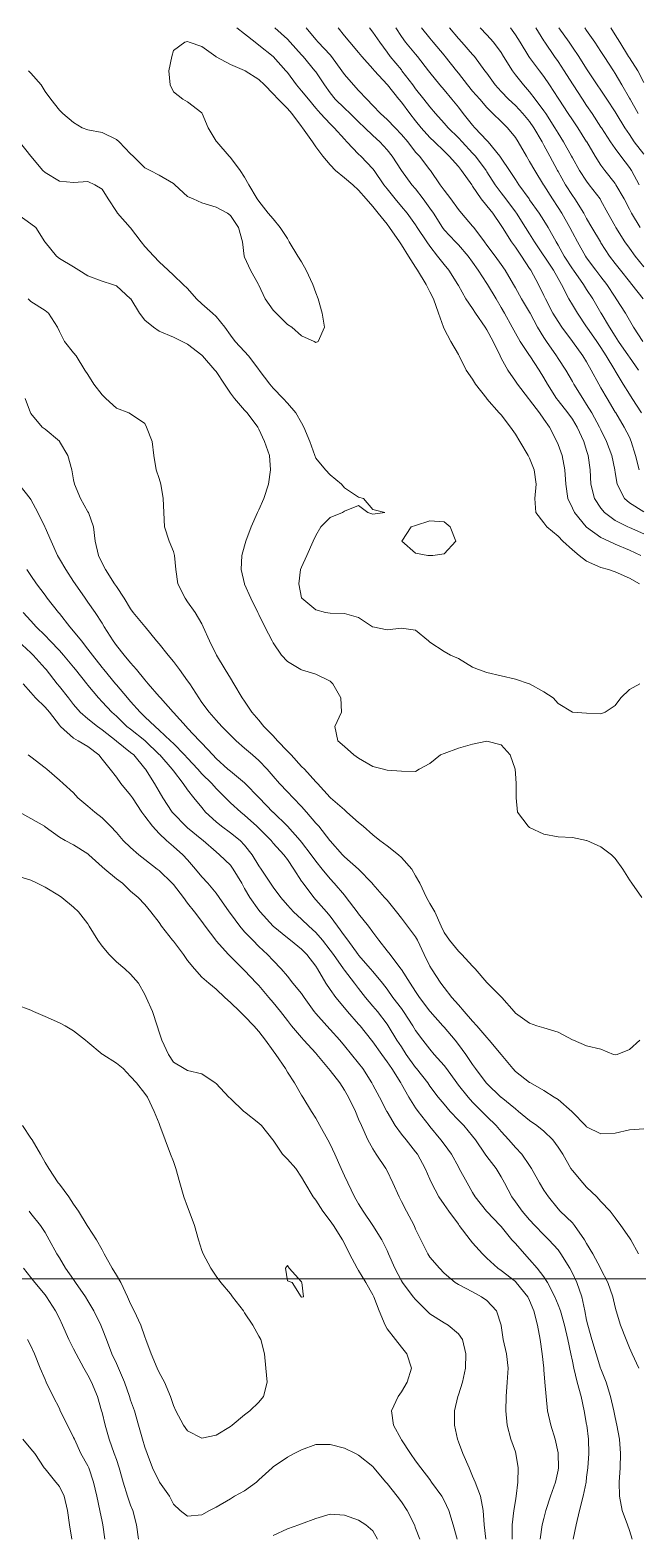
# Model space of a CAD drawing. Header units: centimetres. Extents: x 0 to 642158, y -847 to 649707.
# Drawn here: x 617184.2 to 617205.6, y 620578.5 to 620631.2 of the extents above; entities that cross this region are included whole.
import ezdxf

# ---------------------------------------------------------------- set-up
doc = ezdxf.new("R2010")
doc.units = ezdxf.units.CM
doc.header["$MEASUREMENT"] = 0
doc.layers.add('MEV_grille', color=254, linetype='Continuous', lineweight=9)
doc.layers.add('WAL_topographie 0.5', color=253, linetype='Continuous', lineweight=20)

# ---------------------------------------------------------------- blocks, each defined once
blk = doc.blocks.new('*U114')
at = {"layer": 'MEV_grille', "transparency": 33554687}
blk.add_lwpolyline([(-1338.461, 0), (1338.461, 0)], dxfattribs=at)
blk = doc.blocks.new('*U115')
at = {"layer": 'MEV_grille', "color": 0, "linetype": 'ByBlock', "lineweight": -2, "transparency": 16777216}
blk.add_blockref('*U114', (0, -1800), dxfattribs=at)

msp = doc.modelspace()

# ---------------------------------------------------------------- linework, layer by layer
at = {"layer": 'WAL_topographie 0.5'}
for points in [[(617191.473, 620631.25), (617191.75, 620631.045), (617192.117, 620630.75), (617192.25, 620630.647), (617192.746, 620630.25), (617192.75, 620630.247), (617193.197, 620629.75), (617193.25, 620629.682), (617193.567, 620629.25), (617193.75, 620629.044), (617193.987, 620628.75), (617194.25, 620628.437), (617194.41, 620628.25), (617194.75, 620627.881), (617194.887, 620627.75), (617195.25, 620627.345), (617195.339, 620627.25), (617195.75, 620626.825), (617195.827, 620626.75), (617196.25, 620626.304), (617196.29, 620626.25), (617196.635, 620625.75), (617196.75, 620625.601), (617197.037, 620625.25), (617197.25, 620624.991), (617197.452, 620624.75), (617197.75, 620624.34), (617197.809, 620624.25), (617198.144, 620623.75), (617198.25, 620623.592), (617198.521, 620623.25), (617198.75, 620622.948), (617198.917, 620622.75), (617199.234, 620622.25), (617199.25, 620622.221), (617199.509, 620621.75), (617199.75, 620621.406), (617199.852, 620621.25), (617200.19, 620620.75), (617200.25, 620620.658), (617200.468, 620620.25), (617200.71, 620619.75), (617200.75, 620619.668), (617200.979, 620619.25), (617201.25, 620618.855), (617201.324, 620618.75), (617201.715, 620618.25), (617201.75, 620618.206), (617202.092, 620617.75), (617202.25, 620617.532), (617202.447, 620617.25), (617202.704, 620616.75), (617202.75, 620616.641), (617202.894, 620616.25), (617202.987, 620615.75), (617203.015, 620615.25), (617203.093, 620614.75), (617203.25, 620614.403), (617203.323, 620614.25), (617203.735, 620613.75), (617203.75, 620613.736), (617204.25, 620613.382), (617204.524, 620613.25), (617204.75, 620613.145), (617205.25, 620612.937), (617205.656, 620612.75)], [(617192.808, 620631.25), (617193.25, 620630.858), (617193.35, 620630.75), (617193.75, 620630.305), (617193.799, 620630.25), (617194.216, 620629.75), (617194.25, 620629.705), (617194.553, 620629.25), (617194.75, 620628.969), (617194.926, 620628.75), (617195.25, 620628.441), (617195.454, 620628.25), (617195.75, 620627.959), (617195.966, 620627.75), (617196.25, 620627.48), (617196.498, 620627.25), (617196.75, 620626.975), (617196.931, 620626.75), (617197.249, 620626.25), (617197.25, 620626.248), (617197.622, 620625.75), (617197.75, 620625.603), (617198.019, 620625.25), (617198.25, 620624.928), (617198.371, 620624.75), (617198.69, 620624.25), (617198.75, 620624.17), (617199.144, 620623.75), (617199.25, 620623.643), (617199.59, 620623.25), (617199.75, 620623.031), (617199.946, 620622.75), (617200.25, 620622.282), (617200.271, 620622.25), (617200.574, 620621.75), (617200.75, 620621.45), (617200.866, 620621.25), (617201.141, 620620.75), (617201.25, 620620.546), (617201.415, 620620.25), (617201.75, 620619.759), (617201.756, 620619.75), (617202.08, 620619.25), (617202.25, 620618.973), (617202.376, 620618.75), (617202.697, 620618.25), (617202.75, 620618.184), (617203.092, 620617.75), (617203.25, 620617.525), (617203.42, 620617.25), (617203.645, 620616.75), (617203.75, 620616.427), (617203.806, 620616.25), (617203.874, 620615.75), (617203.898, 620615.25), (617204.03, 620614.75), (617204.25, 620614.411), (617204.381, 620614.25), (617204.75, 620613.979), (617205.195, 620613.75), (617205.25, 620613.726), (617205.75, 620613.503)], [(617193.908, 620631.25), (617194.25, 620630.845), (617194.332, 620630.75), (617194.75, 620630.304), (617194.796, 620630.25), (617195.164, 620629.75), (617195.25, 620629.621), (617195.565, 620629.25), (617195.75, 620629.06), (617196.04, 620628.75), (617196.25, 620628.531), (617196.519, 620628.25), (617196.75, 620628.038), (617197.026, 620627.75), (617197.25, 620627.517), (617197.474, 620627.25), (617197.75, 620626.898), (617197.88, 620626.75), (617198.25, 620626.275), (617198.271, 620626.25), (617198.615, 620625.75), (617198.75, 620625.558), (617198.988, 620625.25), (617199.25, 620624.882), (617199.353, 620624.75), (617199.75, 620624.299), (617199.79, 620624.25), (617200.163, 620623.75), (617200.25, 620623.631), (617200.535, 620623.25), (617200.75, 620622.958), (617200.894, 620622.75), (617201.181, 620622.25), (617201.25, 620622.132), (617201.468, 620621.75), (617201.75, 620621.277), (617201.765, 620621.25), (617202.03, 620620.75), (617202.25, 620620.387), (617202.338, 620620.25), (617202.686, 620619.75), (617202.75, 620619.653), (617203.024, 620619.25), (617203.25, 620618.847), (617203.302, 620618.75), (617203.61, 620618.25), (617203.75, 620618.048), (617203.936, 620617.75), (617204.206, 620617.25), (617204.25, 620617.15), (617204.443, 620616.75), (617204.629, 620616.25), (617204.736, 620615.75), (617204.75, 620615.657), (617204.82, 620615.25), (617205.079, 620614.75), (617205.25, 620614.599), (617205.75, 620614.277)], [(617195.026, 620631.25), (617195.25, 620630.977), (617195.445, 620630.75), (617195.75, 620630.387), (617195.863, 620630.25), (617196.25, 620629.816), (617196.305, 620629.75), (617196.75, 620629.261), (617196.759, 620629.25), (617197.165, 620628.75), (617197.25, 620628.65), (617197.548, 620628.25), (617197.75, 620627.996), (617197.947, 620627.75), (617198.25, 620627.404), (617198.41, 620627.25), (617198.75, 620626.923), (617198.927, 620626.75), (617199.25, 620626.385), (617199.361, 620626.25), (617199.716, 620625.75), (617199.75, 620625.702), (617200.046, 620625.25), (617200.25, 620625.01), (617200.458, 620624.75), (617200.75, 620624.326), (617200.798, 620624.25), (617201.11, 620623.75), (617201.25, 620623.56), (617201.463, 620623.25), (617201.75, 620622.817), (617201.794, 620622.75), (617202.066, 620622.25), (617202.25, 620621.868), (617202.302, 620621.75), (617202.565, 620621.25), (617202.75, 620620.948), (617202.883, 620620.75), (617203.248, 620620.25), (617203.25, 620620.247), (617203.618, 620619.75), (617203.75, 620619.533), (617203.908, 620619.25), (617204.176, 620618.75), (617204.25, 620618.624), (617204.473, 620618.25), (617204.75, 620617.779), (617204.768, 620617.75), (617205.07, 620617.25), (617205.25, 620616.893), (617205.317, 620616.75), (617205.458, 620616.25), (617205.587, 620615.75)], [(617196.129, 620631.25), (617196.25, 620631.105), (617196.497, 620630.75), (617196.75, 620630.402), (617196.86, 620630.25), (617197.25, 620629.775), (617197.271, 620629.75), (617197.651, 620629.25), (617197.75, 620629.117), (617198.038, 620628.75), (617198.25, 620628.477), (617198.443, 620628.25), (617198.75, 620627.91), (617198.892, 620627.75), (617199.25, 620627.397), (617199.385, 620627.25), (617199.75, 620626.861), (617199.85, 620626.75), (617200.223, 620626.25), (617200.25, 620626.208), (617200.541, 620625.75), (617200.75, 620625.462), (617200.909, 620625.25), (617201.25, 620624.799), (617201.286, 620624.75), (617201.608, 620624.25), (617201.75, 620624.028), (617201.922, 620623.75), (617202.25, 620623.259), (617202.255, 620623.25), (617202.584, 620622.75), (617202.75, 620622.457), (617202.87, 620622.25), (617203.126, 620621.75), (617203.25, 620621.54), (617203.427, 620621.25), (617203.75, 620620.764), (617203.759, 620620.75), (617204.107, 620620.25), (617204.25, 620620.037), (617204.434, 620619.75), (617204.734, 620619.25), (617204.75, 620619.221), (617205.036, 620618.75), (617205.25, 620618.402), (617205.345, 620618.25), (617205.674, 620617.75)], [(617197.052, 620631.25), (617197.25, 620630.952), (617197.396, 620630.75), (617197.75, 620630.327), (617197.818, 620630.25), (617198.2, 620629.75), (617198.25, 620629.682), (617198.596, 620629.25), (617198.75, 620629.073), (617199.025, 620628.75), (617199.25, 620628.472), (617199.421, 620628.25), (617199.75, 620627.838), (617199.825, 620627.75), (617200.25, 620627.297), (617200.296, 620627.25), (617200.703, 620626.75), (617200.75, 620626.68), (617201.04, 620626.25), (617201.25, 620625.933), (617201.374, 620625.75), (617201.731, 620625.25), (617201.75, 620625.224), (617202.084, 620624.75), (617202.25, 620624.494), (617202.401, 620624.25), (617202.679, 620623.75), (617202.75, 620623.631), (617202.966, 620623.25), (617203.25, 620622.804), (617203.287, 620622.75), (617203.642, 620622.25), (617203.75, 620622.08), (617203.964, 620621.75), (617204.25, 620621.259), (617204.255, 620621.25), (617204.553, 620620.75), (617204.75, 620620.437), (617204.87, 620620.25), (617205.218, 620619.75), (617205.25, 620619.703), (617205.572, 620619.25)], [(617197.958, 620631.25), (617198.25, 620630.888), (617198.364, 620630.75), (617198.75, 620630.296), (617198.789, 620630.25), (617199.179, 620629.75), (617199.25, 620629.663), (617199.573, 620629.25), (617199.75, 620629.036), (617199.997, 620628.75), (617200.25, 620628.453), (617200.457, 620628.25), (617200.75, 620627.969), (617200.977, 620627.75), (617201.25, 620627.401), (617201.345, 620627.25), (617201.636, 620626.75), (617201.75, 620626.57), (617201.935, 620626.25), (617202.238, 620625.75), (617202.25, 620625.732), (617202.547, 620625.25), (617202.75, 620624.948), (617202.877, 620624.75), (617203.16, 620624.25), (617203.25, 620624.074), (617203.423, 620623.75), (617203.705, 620623.25), (617203.75, 620623.185), (617204.076, 620622.75), (617204.25, 620622.525), (617204.461, 620622.25), (617204.75, 620621.805), (617204.79, 620621.75), (617205.111, 620621.25), (617205.25, 620621), (617205.391, 620620.75), (617205.719, 620620.25)], [(617198.937, 620631.25), (617199.25, 620630.877), (617199.365, 620630.75), (617199.75, 620630.318), (617199.811, 620630.25), (617200.182, 620629.75), (617200.25, 620629.659), (617200.542, 620629.25), (617200.75, 620629.021), (617201.003, 620628.75), (617201.25, 620628.524), (617201.509, 620628.25), (617201.75, 620627.963), (617201.899, 620627.75), (617202.187, 620627.25), (617202.25, 620627.139), (617202.463, 620626.75), (617202.731, 620626.25), (617202.75, 620626.216), (617203.01, 620625.75), (617203.25, 620625.368), (617203.332, 620625.25), (617203.649, 620624.75), (617203.75, 620624.567), (617203.933, 620624.25), (617204.23, 620623.75), (617204.25, 620623.717), (617204.553, 620623.25), (617204.75, 620622.992), (617204.939, 620622.75), (617205.25, 620622.359), (617205.338, 620622.25), (617205.727, 620621.75)], [(617200.009, 620631.25), (617200.25, 620631.004), (617200.477, 620630.75), (617200.75, 620630.383), (617200.833, 620630.25), (617201.144, 620629.75), (617201.25, 620629.608), (617201.536, 620629.25), (617201.75, 620629.004), (617201.939, 620628.75), (617202.25, 620628.339), (617202.312, 620628.25), (617202.636, 620627.75), (617202.75, 620627.555), (617202.942, 620627.25), (617203.22, 620626.75), (617203.25, 620626.692), (617203.501, 620626.25), (617203.75, 620625.873), (617203.843, 620625.75), (617204.22, 620625.25), (617204.25, 620625.2), (617204.497, 620624.75), (617204.75, 620624.295), (617204.775, 620624.25), (617205.091, 620623.75), (617205.25, 620623.526), (617205.456, 620623.25), (617205.75, 620622.87)], [(617201.077, 620631.25), (617201.25, 620631.012), (617201.42, 620630.75), (617201.721, 620630.25), (617201.75, 620630.209), (617202.096, 620629.75), (617202.25, 620629.546), (617202.449, 620629.25), (617202.75, 620628.789), (617202.775, 620628.75), (617203.105, 620628.25), (617203.25, 620628.03), (617203.436, 620627.75), (617203.75, 620627.252), (617203.751, 620627.25), (617204.047, 620626.75), (617204.25, 620626.44), (617204.39, 620626.25), (617204.75, 620625.79), (617204.777, 620625.75), (617205.063, 620625.25), (617205.25, 620624.89), (617205.327, 620624.75), (617205.63, 620624.25)], [(617201.964, 620631.25), (617202.25, 620630.801), (617202.283, 620630.75), (617202.625, 620630.25), (617202.75, 620630.072), (617202.958, 620629.75), (617203.25, 620629.291), (617203.277, 620629.25), (617203.608, 620628.75), (617203.75, 620628.533), (617203.938, 620628.25), (617204.25, 620627.773), (617204.265, 620627.75), (617204.59, 620627.25), (617204.75, 620627.018), (617204.95, 620626.75), (617205.25, 620626.354), (617205.318, 620626.25), (617205.589, 620625.75)], [(617202.769, 620631.25), (617203.133, 620630.75), (617203.25, 620630.577), (617203.472, 620630.25), (617203.75, 620629.809), (617203.789, 620629.75), (617204.123, 620629.25), (617204.25, 620629.061), (617204.456, 620628.75), (617204.75, 620628.305), (617204.784, 620628.25), (617205.087, 620627.75), (617205.25, 620627.508), (617205.42, 620627.25), (617205.75, 620626.817)], [(617203.687, 620631.25), (617203.75, 620631.165), (617204.037, 620630.75), (617204.25, 620630.426), (617204.361, 620630.25), (617204.687, 620629.75), (617204.75, 620629.651), (617204.987, 620629.25), (617205.25, 620628.791), (617205.272, 620628.75), (617205.562, 620628.25)], [(617204.6, 620631.25), (617204.75, 620631.006), (617204.91, 620630.75), (617205.222, 620630.25), (617205.25, 620630.206), (617205.54, 620629.75), (617205.75, 620629.334)], [(617184.172, 620629.75), (617184.25, 620629.66), (617184.608, 620629.25), (617184.75, 620629.021), (617184.946, 620628.75), (617185.25, 620628.362), (617185.368, 620628.25), (617185.75, 620627.934), (617186.045, 620627.75), (617186.25, 620627.675), (617186.75, 620627.578), (617187.25, 620627.338), (617187.353, 620627.25), (617187.75, 620626.83), (617187.845, 620626.75), (617188.25, 620626.339), (617188.438, 620626.25), (617188.75, 620626.091), (617189.25, 620625.792), (617189.302, 620625.75), (617189.75, 620625.337), (617189.946, 620625.25), (617190.25, 620625.114), (617190.75, 620624.967), (617191.145, 620624.75), (617191.25, 620624.669), (617191.534, 620624.25), (617191.679, 620623.75), (617191.728, 620623.25), (617191.75, 620623.215), (617191.961, 620622.75), (617192.238, 620622.25), (617192.25, 620622.223), (617192.476, 620621.75), (617192.75, 620621.348), (617192.852, 620621.25), (617193.25, 620620.848), (617193.409, 620620.75), (617193.75, 620620.456), (617194.191, 620620.25), (617194.25, 620620.216), (617194.327, 620620.25), (617194.555, 620620.75), (617194.476, 620621.25), (617194.329, 620621.75), (617194.25, 620621.963), (617194.143, 620622.25), (617193.911, 620622.75), (617193.75, 620623.042), (617193.619, 620623.25), (617193.317, 620623.75), (617193.25, 620623.859), (617192.991, 620624.25), (617192.75, 620624.558), (617192.57, 620624.75), (617192.25, 620625.178), (617192.19, 620625.25), (617191.893, 620625.75), (617191.75, 620626.019), (617191.591, 620626.25), (617191.25, 620626.707), (617191.211, 620626.75), (617190.77, 620627.25), (617190.75, 620627.283), (617190.467, 620627.75), (617190.262, 620628.25), (617190.25, 620628.275), (617189.75, 620628.652), (617189.583, 620628.75), (617189.25, 620629.004), (617189.141, 620629.25), (617189.093, 620629.75), (617189.191, 620630.25), (617189.25, 620630.458), (617189.654, 620630.75), (617189.75, 620630.769), (617189.802, 620630.75), (617190.25, 620630.594), (617190.735, 620630.25), (617190.75, 620630.24), (617191.25, 620629.964), (617191.75, 620629.762), (617191.768, 620629.75), (617192.25, 620629.441), (617192.445, 620629.25), (617192.75, 620628.943), (617192.921, 620628.75), (617193.25, 620628.419), (617193.408, 620628.25), (617193.75, 620627.798), (617193.786, 620627.75), (617194.127, 620627.25), (617194.25, 620627.082), (617194.495, 620626.75), (617194.75, 620626.443), (617194.935, 620626.25), (617195.25, 620625.994), (617195.548, 620625.75), (617195.75, 620625.565), (617196.016, 620625.25), (617196.25, 620624.982), (617196.436, 620624.75), (617196.75, 620624.363), (617196.832, 620624.25), (617197.181, 620623.75), (617197.25, 620623.645), (617197.501, 620623.25), (617197.75, 620622.861), (617197.82, 620622.75), (617198.118, 620622.25), (617198.25, 620621.99), (617198.372, 620621.75), (617198.556, 620621.25), (617198.732, 620620.75), (617198.75, 620620.698), (617198.979, 620620.25), (617199.25, 620619.795), (617199.277, 620619.75), (617199.518, 620619.25), (617199.75, 620618.935), (617199.845, 620618.75), (617200.247, 620618.25), (617200.25, 620618.246), (617200.68, 620617.75), (617200.75, 620617.676), (617201.073, 620617.25), (617201.25, 620617.002), (617201.403, 620616.75), (617201.7, 620616.25), (617201.75, 620616.159), (617201.909, 620615.75), (617201.976, 620615.25), (617201.937, 620614.75), (617201.97, 620614.25), (617202.25, 620613.888), (617202.354, 620613.75), (617202.75, 620613.421), (617202.919, 620613.25), (617203.25, 620612.94), (617203.482, 620612.75), (617203.75, 620612.549), (617204.25, 620612.331), (617204.521, 620612.25), (617204.75, 620612.171), (617205.25, 620611.949), (617205.6, 620611.75)], [(617183.851, 620627.25), (617184.25, 620626.753), (617184.253, 620626.75), (617184.676, 620626.25), (617184.75, 620626.176), (617185.25, 620625.872), (617185.75, 620625.834), (617186.25, 620625.859), (617186.49, 620625.75), (617186.75, 620625.589), (617186.964, 620625.25), (617187.25, 620624.815), (617187.292, 620624.75), (617187.74, 620624.25), (617187.75, 620624.241), (617188.123, 620623.75), (617188.25, 620623.586), (617188.561, 620623.25), (617188.75, 620623.044), (617189.072, 620622.75), (617189.25, 620622.575), (617189.59, 620622.25), (617189.75, 620622.106), (617190.06, 620621.75), (617190.25, 620621.578), (617190.619, 620621.25), (617190.75, 620621.127), (617191.06, 620620.75), (617191.25, 620620.47), (617191.415, 620620.25), (617191.75, 620619.896), (617191.88, 620619.75), (617192.25, 620619.264), (617192.261, 620619.25), (617192.632, 620618.75), (617192.75, 620618.613), (617193.103, 620618.25), (617193.25, 620618.087), (617193.542, 620617.75), (617193.75, 620617.403), (617193.826, 620617.25), (617194.038, 620616.75), (617194.212, 620616.25), (617194.25, 620616.162), (617194.582, 620615.75), (617194.75, 620615.571), (617195.147, 620615.25), (617195.25, 620615.117), (617195.75, 620614.795), (617195.917, 620614.75), (617196.25, 620614.359), (617196.667, 620614.25), (617196.25, 620614.201), (617196.071, 620614.25), (617195.75, 620614.5), (617195.25, 620614.297), (617195.186, 620614.25), (617194.75, 620614.085), (617194.426, 620613.75), (617194.25, 620613.446), (617194.156, 620613.25), (617193.934, 620612.75), (617193.75, 620612.335), (617193.716, 620612.25), (617193.65, 620611.75), (617193.75, 620611.265), (617193.756, 620611.25), (617194.25, 620610.838), (617194.59, 620610.75), (617194.75, 620610.722), (617195.25, 620610.709), (617195.75, 620610.575), (617196.235, 620610.25), (617196.25, 620610.24), (617196.75, 620610.135), (617197.25, 620610.203), (617197.75, 620610.131), (617198.2, 620609.75), (617198.25, 620609.708), (617198.75, 620609.383), (617198.97, 620609.25), (617199.25, 620609.129), (617199.75, 620608.833), (617199.952, 620608.75), (617200.25, 620608.645), (617200.75, 620608.53), (617201.25, 620608.415), (617201.737, 620608.25), (617201.75, 620608.246), (617202.25, 620607.969), (617202.579, 620607.75), (617202.75, 620607.56), (617203.25, 620607.25), (617203.25, 620607.25), (617203.75, 620607.214), (617204.25, 620607.197), (617204.4, 620607.25), (617204.75, 620607.491), (617204.947, 620607.75), (617205.25, 620608.045), (617205.614, 620608.25)], [(617183.75, 620624.742), (617184.25, 620624.384), (617184.419, 620624.25), (617184.743, 620623.75), (617184.75, 620623.738), (617185.148, 620623.25), (617185.25, 620623.167), (617185.75, 620622.872), (617185.938, 620622.75), (617186.25, 620622.56), (617186.75, 620622.364), (617187.112, 620622.25), (617187.25, 620622.201), (617187.75, 620621.753), (617187.752, 620621.75), (617188.056, 620621.25), (617188.25, 620621.004), (617188.557, 620620.75), (617188.75, 620620.618), (617189.25, 620620.402), (617189.555, 620620.25), (617189.75, 620620.153), (617190.25, 620619.77), (617190.268, 620619.75), (617190.709, 620619.25), (617190.75, 620619.195), (617191.045, 620618.75), (617191.25, 620618.441), (617191.393, 620618.25), (617191.75, 620617.843), (617191.844, 620617.75), (617192.219, 620617.25), (617192.25, 620617.182), (617192.45, 620616.75), (617192.617, 620616.25), (617192.656, 620615.75), (617192.588, 620615.25), (617192.429, 620614.75), (617192.25, 620614.346), (617192.199, 620614.25), (617191.98, 620613.75), (617191.797, 620613.25), (617191.75, 620613.08), (617191.651, 620612.75), (617191.624, 620612.25), (617191.745, 620611.75), (617191.75, 620611.741), (617191.965, 620611.25), (617192.211, 620610.75), (617192.25, 620610.674), (617192.455, 620610.25), (617192.718, 620609.75), (617192.75, 620609.689), (617193.046, 620609.25), (617193.25, 620609.023), (617193.721, 620608.75), (617193.75, 620608.734), (617194.25, 620608.589), (617194.75, 620608.341), (617194.843, 620608.25), (617195.123, 620607.75), (617195.143, 620607.25), (617194.917, 620606.75), (617195.022, 620606.25), (617195.25, 620606.049), (617195.583, 620605.75), (617195.75, 620605.636), (617196.25, 620605.341), (617196.619, 620605.25), (617196.75, 620605.219), (617197.25, 620605.186), (617197.75, 620605.173), (617197.87, 620605.25), (617198.25, 620605.446), (617198.623, 620605.75), (617198.75, 620605.808), (617199.25, 620605.984), (617199.75, 620606.129), (617200.25, 620606.235), (617200.75, 620606.102), (617201.066, 620605.75), (617201.239, 620605.25), (617201.25, 620605.1), (617201.277, 620604.75), (617201.28, 620604.25), (617201.328, 620603.75), (617201.7, 620603.25), (617201.75, 620603.212), (617202.25, 620602.977), (617202.75, 620602.882), (617203.25, 620602.856), (617203.75, 620602.754), (617203.758, 620602.75), (617204.25, 620602.523), (617204.624, 620602.25), (617204.75, 620602.123), (617205.018, 620601.75), (617205.25, 620601.366), (617205.329, 620601.25), (617205.687, 620600.75)], [(617184.156, 620621.75), (617184.25, 620621.656), (617184.75, 620621.34), (617184.873, 620621.25), (617185.185, 620620.75), (617185.25, 620620.603), (617185.434, 620620.25), (617185.75, 620619.853), (617185.84, 620619.75), (617186.141, 620619.25), (617186.25, 620619.094), (617186.462, 620618.75), (617186.75, 620618.385), (617186.875, 620618.25), (617187.25, 620617.911), (617187.691, 620617.75), (617187.75, 620617.714), (617188.25, 620617.375), (617188.306, 620617.25), (617188.503, 620616.75), (617188.57, 620616.25), (617188.647, 620615.75), (617188.75, 620615.45), (617188.808, 620615.25), (617188.89, 620614.75), (617188.912, 620614.25), (617188.936, 620613.75), (617189.1, 620613.25), (617189.25, 620612.883), (617189.289, 620612.75), (617189.331, 620612.25), (617189.411, 620611.75), (617189.66, 620611.25), (617189.75, 620611.125), (617190.01, 620610.75), (617190.25, 620610.353), (617190.3, 620610.25), (617190.521, 620609.75), (617190.75, 620609.272), (617190.761, 620609.25), (617191.068, 620608.75), (617191.25, 620608.44), (617191.368, 620608.25), (617191.667, 620607.75), (617191.75, 620607.635), (617192.006, 620607.25), (617192.25, 620606.967), (617192.427, 620606.75), (617192.75, 620606.426), (617192.909, 620606.25), (617193.25, 620605.883), (617193.378, 620605.75), (617193.75, 620605.352), (617193.85, 620605.25), (617194.25, 620604.813), (617194.307, 620604.75), (617194.75, 620604.258), (617194.759, 620604.25), (617195.25, 620603.823), (617195.339, 620603.75), (617195.75, 620603.385), (617195.91, 620603.25), (617196.25, 620602.947), (617196.495, 620602.75), (617196.75, 620602.56), (617197.146, 620602.25), (617197.25, 620602.158), (617197.619, 620601.75), (617197.75, 620601.513), (617197.902, 620601.25), (617198.126, 620600.75), (617198.25, 620600.537), (617198.42, 620600.25), (617198.644, 620599.75), (617198.75, 620599.524), (617198.94, 620599.25), (617199.25, 620598.866), (617199.373, 620598.75), (617199.75, 620598.344), (617199.837, 620598.25), (617200.25, 620597.772), (617200.275, 620597.75), (617200.75, 620597.268), (617200.773, 620597.25), (617201.202, 620596.75), (617201.25, 620596.697), (617201.75, 620596.343), (617202.005, 620596.25), (617202.25, 620596.178), (617202.75, 620596.032), (617203.25, 620595.764), (617203.288, 620595.75), (617203.75, 620595.544), (617204.25, 620595.427), (617204.69, 620595.25), (617204.75, 620595.23), (617204.818, 620595.25), (617205.25, 620595.423), (617205.61, 620595.75)], [(617184.051, 620618.25), (617184.232, 620617.75), (617184.25, 620617.721), (617184.651, 620617.25), (617184.75, 620617.173), (617185.25, 620616.76), (617185.259, 620616.75), (617185.547, 620616.25), (617185.686, 620615.75), (617185.75, 620615.405), (617185.785, 620615.25), (617185.987, 620614.75), (617186.25, 620614.283), (617186.269, 620614.25), (617186.449, 620613.75), (617186.503, 620613.25), (617186.618, 620612.75), (617186.75, 620612.478), (617186.87, 620612.25), (617187.189, 620611.75), (617187.25, 620611.658), (617187.523, 620611.25), (617187.75, 620610.88), (617187.845, 620610.75), (617188.25, 620610.261), (617188.259, 620610.25), (617188.662, 620609.75), (617188.75, 620609.648), (617189.064, 620609.25), (617189.25, 620609.028), (617189.463, 620608.75), (617189.75, 620608.354), (617189.825, 620608.25), (617190.142, 620607.75), (617190.25, 620607.59), (617190.501, 620607.25), (617190.75, 620606.976), (617190.955, 620606.75), (617191.25, 620606.445), (617191.453, 620606.25), (617191.75, 620605.994), (617192.027, 620605.75), (617192.25, 620605.557), (617192.539, 620605.25), (617192.75, 620605.005), (617192.972, 620604.75), (617193.25, 620604.457), (617193.453, 620604.25), (617193.75, 620603.944), (617193.923, 620603.75), (617194.25, 620603.358), (617194.349, 620603.25), (617194.737, 620602.75), (617194.75, 620602.734), (617195.184, 620602.25), (617195.25, 620602.182), (617195.744, 620601.75), (617195.75, 620601.744), (617196.221, 620601.25), (617196.25, 620601.215), (617196.662, 620600.75), (617196.75, 620600.657), (617197.078, 620600.25), (617197.25, 620600.031), (617197.47, 620599.75), (617197.75, 620599.368), (617197.817, 620599.25), (617198.049, 620598.75), (617198.25, 620598.346), (617198.304, 620598.25), (617198.633, 620597.75), (617198.75, 620597.591), (617199.024, 620597.25), (617199.25, 620596.988), (617199.457, 620596.75), (617199.75, 620596.412), (617199.891, 620596.25), (617200.25, 620595.838), (617200.331, 620595.75), (617200.747, 620595.25), (617200.75, 620595.245), (617201.157, 620594.75), (617201.25, 620594.653), (617201.75, 620594.265), (617201.775, 620594.25), (617202.25, 620593.983), (617202.613, 620593.75), (617202.75, 620593.662), (617203.227, 620593.25), (617203.25, 620593.226), (617203.708, 620592.75), (617203.75, 620592.703), (617204.25, 620592.462), (617204.75, 620592.49), (617205.25, 620592.604), (617205.75, 620592.636)], [(617183.825, 620615.25), (617184.225, 620614.75), (617184.25, 620614.712), (617184.494, 620614.25), (617184.739, 620613.75), (617184.75, 620613.727), (617184.958, 620613.25), (617185.181, 620612.75), (617185.25, 620612.631), (617185.476, 620612.25), (617185.75, 620611.834), (617185.805, 620611.75), (617186.15, 620611.25), (617186.25, 620611.112), (617186.503, 620610.75), (617186.75, 620610.372), (617186.823, 620610.25), (617187.133, 620609.75), (617187.25, 620609.587), (617187.529, 620609.25), (617187.75, 620608.983), (617187.957, 620608.75), (617188.25, 620608.389), (617188.367, 620608.25), (617188.75, 620607.801), (617188.793, 620607.75), (617189.241, 620607.25), (617189.25, 620607.241), (617189.694, 620606.75), (617189.75, 620606.695), (617190.171, 620606.25), (617190.25, 620606.162), (617190.629, 620605.75), (617190.75, 620605.625), (617191.166, 620605.25), (617191.25, 620605.177), (617191.75, 620604.772), (617191.773, 620604.75), (617192.25, 620604.258), (617192.257, 620604.25), (617192.743, 620603.75), (617192.75, 620603.743), (617193.25, 620603.25), (617193.25, 620603.25), (617193.701, 620602.75), (617193.75, 620602.691), (617194.09, 620602.25), (617194.25, 620602.023), (617194.472, 620601.75), (617194.75, 620601.406), (617194.895, 620601.25), (617195.25, 620600.83), (617195.313, 620600.75), (617195.695, 620600.25), (617195.75, 620600.175), (617196.101, 620599.75), (617196.25, 620599.541), (617196.458, 620599.25), (617196.75, 620598.88), (617196.854, 620598.75), (617197.233, 620598.25), (617197.25, 620598.225), (617197.552, 620597.75), (617197.75, 620597.453), (617197.891, 620597.25), (617198.25, 620596.767), (617198.264, 620596.75), (617198.709, 620596.25), (617198.75, 620596.202), (617199.131, 620595.75), (617199.25, 620595.6), (617199.516, 620595.25), (617199.75, 620594.89), (617199.846, 620594.75), (617200.226, 620594.25), (617200.25, 620594.224), (617200.744, 620593.75), (617200.75, 620593.744), (617201.25, 620593.337), (617201.362, 620593.25), (617201.75, 620592.933), (617202.007, 620592.75), (617202.25, 620592.554), (617202.565, 620592.25), (617202.75, 620591.994), (617202.911, 620591.75), (617203.2, 620591.25), (617203.25, 620591.173), (617203.616, 620590.75), (617203.75, 620590.595), (617204.111, 620590.25), (617204.25, 620590.095), (617204.58, 620589.75), (617204.75, 620589.521), (617204.952, 620589.25), (617205.25, 620588.818), (617205.298, 620588.75), (617205.571, 620588.25)], [(617198.35, 620612.75), (617198.25, 620612.743), (617198.179, 620612.75), (617197.75, 620612.829), (617197.265, 620613.25), (617197.591, 620613.75), (617197.75, 620613.802), (617198.25, 620613.962), (617198.75, 620613.93), (617198.964, 620613.75), (617199.155, 620613.25), (617198.75, 620612.803), (617198.35, 620612.75)], [(617184.108, 620612.25), (617184.25, 620612.047), (617184.451, 620611.75), (617184.75, 620611.35), (617184.823, 620611.25), (617185.219, 620610.75), (617185.25, 620610.714), (617185.622, 620610.25), (617185.75, 620610.097), (617186.023, 620609.75), (617186.25, 620609.467), (617186.412, 620609.25), (617186.75, 620608.821), (617186.807, 620608.75), (617187.218, 620608.25), (617187.25, 620608.212), (617187.641, 620607.75), (617187.75, 620607.625), (617188.086, 620607.25), (617188.25, 620607.094), (617188.608, 620606.75), (617188.75, 620606.626), (617189.154, 620606.25), (617189.25, 620606.156), (617189.646, 620605.75), (617189.75, 620605.636), (617190.105, 620605.25), (617190.25, 620605.091), (617190.595, 620604.75), (617190.75, 620604.578), (617191.079, 620604.25), (617191.25, 620604.074), (617191.613, 620603.75), (617191.75, 620603.644), (617192.181, 620603.25), (617192.25, 620603.182), (617192.677, 620602.75), (617192.75, 620602.662), (617193.126, 620602.25), (617193.25, 620602.09), (617193.481, 620601.75), (617193.75, 620601.327), (617193.799, 620601.25), (617194.173, 620600.75), (617194.25, 620600.666), (617194.62, 620600.25), (617194.75, 620600.096), (617195.007, 620599.75), (617195.25, 620599.408), (617195.365, 620599.25), (617195.736, 620598.75), (617195.75, 620598.732), (617196.169, 620598.25), (617196.25, 620598.154), (617196.584, 620597.75), (617196.75, 620597.532), (617196.953, 620597.25), (617197.25, 620596.853), (617197.324, 620596.75), (617197.654, 620596.25), (617197.75, 620596.093), (617198.002, 620595.75), (617198.25, 620595.431), (617198.405, 620595.25), (617198.75, 620594.854), (617198.829, 620594.75), (617199.19, 620594.25), (617199.25, 620594.173), (617199.59, 620593.75), (617199.75, 620593.575), (617200.074, 620593.25), (617200.25, 620593.069), (617200.577, 620592.75), (617200.75, 620592.54), (617201.02, 620592.25), (617201.25, 620591.988), (617201.475, 620591.75), (617201.75, 620591.357), (617201.82, 620591.25), (617202.091, 620590.75), (617202.25, 620590.488), (617202.406, 620590.25), (617202.75, 620589.83), (617202.82, 620589.75), (617203.25, 620589.337), (617203.328, 620589.25), (617203.675, 620588.75), (617203.75, 620588.613), (617203.966, 620588.25), (617204.235, 620587.75), (617204.25, 620587.72), (617204.497, 620587.25), (617204.666, 620586.75), (617204.75, 620586.379), (617204.783, 620586.25), (617204.932, 620585.75), (617205.13, 620585.25), (617205.25, 620584.958), (617205.349, 620584.75), (617205.576, 620584.25)], [(617183.984, 620610.75), (617184.25, 620610.46), (617184.442, 620610.25), (617184.75, 620609.943), (617184.932, 620609.75), (617185.25, 620609.418), (617185.398, 620609.25), (617185.75, 620608.833), (617185.817, 620608.75), (617186.21, 620608.25), (617186.25, 620608.199), (617186.624, 620607.75), (617186.75, 620607.62), (617187.093, 620607.25), (617187.25, 620607.108), (617187.623, 620606.75), (617187.75, 620606.652), (617188.25, 620606.255), (617188.255, 620606.25), (617188.75, 620605.772), (617188.772, 620605.75), (617189.21, 620605.25), (617189.25, 620605.193), (617189.596, 620604.75), (617189.75, 620604.528), (617189.972, 620604.25), (617190.25, 620603.909), (617190.38, 620603.75), (617190.75, 620603.4), (617190.938, 620603.25), (617191.25, 620603.025), (617191.594, 620602.75), (617191.75, 620602.59), (617192.02, 620602.25), (617192.25, 620601.866), (617192.33, 620601.75), (617192.659, 620601.25), (617192.75, 620601.118), (617193.02, 620600.75), (617193.25, 620600.485), (617193.462, 620600.25), (617193.75, 620599.997), (617194.007, 620599.75), (617194.25, 620599.523), (617194.479, 620599.25), (617194.75, 620598.905), (617194.864, 620598.75), (617195.217, 620598.25), (617195.25, 620598.204), (617195.604, 620597.75), (617195.75, 620597.561), (617195.995, 620597.25), (617196.25, 620596.944), (617196.408, 620596.75), (617196.75, 620596.306), (617196.789, 620596.25), (617197.095, 620595.75), (617197.25, 620595.51), (617197.421, 620595.25), (617197.75, 620594.791), (617197.784, 620594.75), (617198.173, 620594.25), (617198.25, 620594.14), (617198.545, 620593.75), (617198.75, 620593.5), (617198.966, 620593.25), (617199.25, 620592.946), (617199.437, 620592.75), (617199.75, 620592.381), (617199.853, 620592.25), (617200.192, 620591.75), (617200.25, 620591.667), (617200.576, 620591.25), (617200.75, 620590.956), (617200.864, 620590.75), (617201.122, 620590.25), (617201.25, 620590.074), (617201.49, 620589.75), (617201.75, 620589.449), (617201.935, 620589.25), (617202.25, 620588.918), (617202.426, 620588.75), (617202.75, 620588.39), (617202.849, 620588.25), (617203.165, 620587.75), (617203.25, 620587.582), (617203.409, 620587.25), (617203.578, 620586.75), (617203.684, 620586.25), (617203.75, 620585.926), (617203.792, 620585.75), (617203.936, 620585.25), (617204.087, 620584.75), (617204.239, 620584.25), (617204.25, 620584.217), (617204.43, 620583.75), (617204.586, 620583.25), (617204.701, 620582.75), (617204.75, 620582.515), (617204.81, 620582.25), (617204.899, 620581.75), (617204.941, 620581.25), (617204.922, 620580.75), (617204.887, 620580.25), (617204.899, 620579.75), (617204.995, 620579.25), (617205.18, 620578.75), (617205.25, 620578.548), (617205.35, 620578.25)], [(617183.791, 620609.75), (617184.25, 620609.331), (617184.331, 620609.25), (617184.75, 620608.787), (617184.783, 620608.75), (617185.174, 620608.25), (617185.25, 620608.157), (617185.568, 620607.75), (617185.75, 620607.52), (617185.985, 620607.25), (617186.25, 620607.017), (617186.583, 620606.75), (617186.75, 620606.632), (617187.238, 620606.25), (617187.25, 620606.239), (617187.75, 620605.843), (617187.859, 620605.75), (617188.25, 620605.281), (617188.274, 620605.25), (617188.585, 620604.75), (617188.75, 620604.471), (617188.88, 620604.25), (617189.21, 620603.75), (617189.25, 620603.701), (617189.684, 620603.25), (617189.75, 620603.196), (617190.25, 620602.783), (617190.292, 620602.75), (617190.75, 620602.352), (617190.874, 620602.25), (617191.25, 620601.883), (617191.351, 620601.75), (617191.647, 620601.25), (617191.75, 620601.069), (617191.933, 620600.75), (617192.25, 620600.31), (617192.298, 620600.25), (617192.75, 620599.752), (617192.752, 620599.75), (617193.25, 620599.336), (617193.365, 620599.25), (617193.75, 620598.943), (617193.937, 620598.75), (617194.25, 620598.343), (617194.311, 620598.25), (617194.603, 620597.75), (617194.75, 620597.522), (617194.944, 620597.25), (617195.25, 620596.883), (617195.358, 620596.75), (617195.75, 620596.315), (617195.805, 620596.25), (617196.203, 620595.75), (617196.25, 620595.691), (617196.563, 620595.25), (617196.75, 620594.994), (617196.917, 620594.75), (617197.227, 620594.25), (617197.25, 620594.209), (617197.511, 620593.75), (617197.75, 620593.378), (617197.841, 620593.25), (617198.23, 620592.75), (617198.25, 620592.724), (617198.637, 620592.25), (617198.75, 620592.096), (617199.012, 620591.75), (617199.25, 620591.308), (617199.282, 620591.25), (617199.554, 620590.75), (617199.75, 620590.408), (617199.841, 620590.25), (617200.234, 620589.75), (617200.25, 620589.734), (617200.719, 620589.25), (617200.75, 620589.216), (617201.13, 620588.75), (617201.25, 620588.612), (617201.568, 620588.25), (617201.75, 620588.057), (617202.017, 620587.75), (617202.25, 620587.445), (617202.379, 620587.25), (617202.633, 620586.75), (617202.75, 620586.467), (617202.83, 620586.25), (617202.978, 620585.75), (617203.087, 620585.25), (617203.19, 620584.75), (617203.25, 620584.495), (617203.305, 620584.25), (617203.421, 620583.75), (617203.552, 620583.25), (617203.666, 620582.75), (617203.75, 620582.267), (617203.753, 620582.25), (617203.812, 620581.75), (617203.823, 620581.25), (617203.791, 620580.75), (617203.75, 620580.427), (617203.728, 620580.25), (617203.624, 620579.75), (617203.496, 620579.25), (617203.378, 620578.75), (617203.279, 620578.25)], [(617183.976, 620608.25), (617184.25, 620607.945), (617184.414, 620607.75), (617184.75, 620607.43), (617184.906, 620607.25), (617185.25, 620606.801), (617185.292, 620606.75), (617185.75, 620606.339), (617185.905, 620606.25), (617186.25, 620606.047), (617186.631, 620605.75), (617186.75, 620605.607), (617187.038, 620605.25), (617187.25, 620604.967), (617187.41, 620604.75), (617187.75, 620604.344), (617187.813, 620604.25), (617188.144, 620603.75), (617188.25, 620603.606), (617188.515, 620603.25), (617188.75, 620602.998), (617189.01, 620602.75), (617189.25, 620602.545), (617189.584, 620602.25), (617189.75, 620602.068), (617190.027, 620601.75), (617190.25, 620601.476), (617190.455, 620601.25), (617190.75, 620600.9), (617190.855, 620600.75), (617191.209, 620600.25), (617191.25, 620600.192), (617191.577, 620599.75), (617191.75, 620599.551), (617192.033, 620599.25), (617192.25, 620599.033), (617192.548, 620598.75), (617192.75, 620598.539), (617193.036, 620598.25), (617193.25, 620597.99), (617193.447, 620597.75), (617193.75, 620597.388), (617193.842, 620597.25), (617194.191, 620596.75), (617194.25, 620596.678), (617194.632, 620596.25), (617194.75, 620596.126), (617195.089, 620595.75), (617195.25, 620595.554), (617195.503, 620595.25), (617195.75, 620594.942), (617195.894, 620594.75), (617196.21, 620594.25), (617196.25, 620594.178), (617196.482, 620593.75), (617196.744, 620593.25), (617196.75, 620593.239), (617197.029, 620592.75), (617197.25, 620592.452), (617197.413, 620592.25), (617197.75, 620591.832), (617197.81, 620591.75), (617198.081, 620591.25), (617198.25, 620590.874), (617198.305, 620590.75), (617198.565, 620590.25), (617198.75, 620589.985), (617198.91, 620589.75), (617199.25, 620589.292), (617199.282, 620589.25), (617199.663, 620588.75), (617199.75, 620588.643), (617200.09, 620588.25), (617200.25, 620588.101), (617200.638, 620587.75), (617200.75, 620587.673), (617201.25, 620587.282), (617201.282, 620587.25), (617201.691, 620586.75), (617201.75, 620586.62), (617201.897, 620586.25), (617202.022, 620585.75), (617202.115, 620585.25), (617202.188, 620584.75), (617202.244, 620584.25), (617202.25, 620584.181), (617202.288, 620583.75), (617202.325, 620583.25), (617202.376, 620582.75), (617202.497, 620582.25), (617202.648, 620581.75), (617202.75, 620581.28), (617202.755, 620581.25), (617202.766, 620580.75), (617202.75, 620580.673), (617202.651, 620580.25), (617202.487, 620579.75), (617202.321, 620579.25), (617202.25, 620578.975), (617202.194, 620578.75), (617202.117, 620578.25)], [(617184.158, 620605.75), (617184.25, 620605.685), (617184.75, 620605.296), (617184.813, 620605.25), (617185.25, 620604.863), (617185.378, 620604.75), (617185.75, 620604.422), (617185.9, 620604.25), (617186.25, 620603.95), (617186.494, 620603.75), (617186.75, 620603.544), (617187.042, 620603.25), (617187.25, 620603.032), (617187.49, 620602.75), (617187.75, 620602.51), (617188.038, 620602.25), (617188.25, 620602.088), (617188.679, 620601.75), (617188.75, 620601.694), (617189.213, 620601.25), (617189.25, 620601.207), (617189.601, 620600.75), (617189.75, 620600.548), (617189.991, 620600.25), (617190.25, 620599.91), (617190.368, 620599.75), (617190.735, 620599.25), (617190.75, 620599.233), (617191.184, 620598.75), (617191.25, 620598.686), (617191.689, 620598.25), (617191.75, 620598.188), (617192.171, 620597.75), (617192.25, 620597.67), (617192.6, 620597.25), (617192.75, 620597.069), (617193.007, 620596.75), (617193.25, 620596.437), (617193.397, 620596.25), (617193.75, 620595.836), (617193.83, 620595.75), (617194.25, 620595.291), (617194.285, 620595.25), (617194.694, 620594.75), (617194.75, 620594.682), (617195.086, 620594.25), (617195.25, 620593.999), (617195.394, 620593.75), (617195.635, 620593.25), (617195.75, 620592.978), (617195.846, 620592.75), (617196.072, 620592.25), (617196.25, 620591.936), (617196.369, 620591.75), (617196.704, 620591.25), (617196.75, 620591.163), (617196.951, 620590.75), (617197.167, 620590.25), (617197.25, 620590.094), (617197.433, 620589.75), (617197.694, 620589.25), (617197.75, 620589.124), (617197.929, 620588.75), (617198.177, 620588.25), (617198.25, 620588.139), (617198.584, 620587.75), (617198.75, 620587.574), (617199.135, 620587.25), (617199.25, 620587.174), (617199.75, 620586.917), (617200.061, 620586.75), (617200.25, 620586.615), (617200.586, 620586.25), (617200.748, 620585.75), (617200.75, 620585.738), (617200.825, 620585.25), (617200.939, 620584.75), (617200.993, 620584.25), (617200.956, 620583.75), (617200.922, 620583.25), (617200.915, 620582.75), (617200.963, 620582.25), (617201.092, 620581.75), (617201.25, 620581.306), (617201.27, 620581.25), (617201.351, 620580.75), (617201.339, 620580.25), (617201.279, 620579.75), (617201.25, 620579.589), (617201.198, 620579.25), (617201.136, 620578.75), (617201.131, 620578.25)], [(617183.851, 620603.75), (617184.25, 620603.52), (617184.723, 620603.25), (617184.75, 620603.234), (617185.25, 620602.872), (617185.45, 620602.75), (617185.75, 620602.596), (617186.25, 620602.286), (617186.288, 620602.25), (617186.75, 620601.828), (617186.84, 620601.75), (617187.25, 620601.407), (617187.46, 620601.25), (617187.75, 620600.974), (617188.016, 620600.75), (617188.25, 620600.506), (617188.457, 620600.25), (617188.75, 620599.878), (617188.838, 620599.75), (617189.225, 620599.25), (617189.25, 620599.222), (617189.605, 620598.75), (617189.75, 620598.544), (617189.997, 620598.25), (617190.25, 620597.957), (617190.489, 620597.75), (617190.75, 620597.538), (617191.053, 620597.25), (617191.25, 620597.064), (617191.576, 620596.75), (617191.75, 620596.59), (617192.077, 620596.25), (617192.25, 620596.056), (617192.479, 620595.75), (617192.75, 620595.378), (617192.845, 620595.25), (617193.179, 620594.75), (617193.25, 620594.63), (617193.494, 620594.25), (617193.75, 620593.821), (617193.792, 620593.75), (617194.101, 620593.25), (617194.25, 620593.008), (617194.392, 620592.75), (617194.666, 620592.25), (617194.75, 620592.096), (617194.913, 620591.75), (617195.136, 620591.25), (617195.25, 620590.987), (617195.376, 620590.75), (617195.601, 620590.25), (617195.75, 620590.01), (617195.91, 620589.75), (617196.246, 620589.25), (617196.25, 620589.244), (617196.564, 620588.75), (617196.75, 620588.369), (617196.801, 620588.25), (617197.024, 620587.75), (617197.25, 620587.309), (617197.286, 620587.25), (617197.665, 620586.75), (617197.75, 620586.652), (617198.141, 620586.25), (617198.25, 620586.152), (617198.75, 620585.829), (617198.887, 620585.75), (617199.25, 620585.445), (617199.395, 620585.25), (617199.512, 620584.75), (617199.496, 620584.25), (617199.394, 620583.75), (617199.25, 620583.306), (617199.23, 620583.25), (617199.113, 620582.75), (617199.111, 620582.25), (617199.216, 620581.75), (617199.25, 620581.666), (617199.408, 620581.25), (617199.622, 620580.75), (617199.75, 620580.458), (617199.833, 620580.25), (617200.029, 620579.75), (617200.124, 620579.25), (617200.157, 620578.75), (617200.214, 620578.25)], [(617183.75, 620601.515), (617184.25, 620601.358), (617184.476, 620601.25), (617184.75, 620601.111), (617185.25, 620600.808), (617185.342, 620600.75), (617185.75, 620600.41), (617185.924, 620600.25), (617186.25, 620599.825), (617186.3, 620599.75), (617186.605, 620599.25), (617186.75, 620599.048), (617186.996, 620598.75), (617187.25, 620598.494), (617187.549, 620598.25), (617187.75, 620598.068), (617188.031, 620597.75), (617188.25, 620597.348), (617188.296, 620597.25), (617188.516, 620596.75), (617188.679, 620596.25), (617188.75, 620596.025), (617188.84, 620595.75), (617189.076, 620595.25), (617189.25, 620594.982), (617189.634, 620594.75), (617189.75, 620594.688), (617190.25, 620594.57), (617190.717, 620594.25), (617190.75, 620594.229), (617191.192, 620593.75), (617191.25, 620593.699), (617191.723, 620593.25), (617191.75, 620593.23), (617192.25, 620592.842), (617192.343, 620592.75), (617192.744, 620592.25), (617192.75, 620592.242), (617193.082, 620591.75), (617193.25, 620591.572), (617193.541, 620591.25), (617193.75, 620590.947), (617193.858, 620590.75), (617194.158, 620590.25), (617194.25, 620590.135), (617194.489, 620589.75), (617194.75, 620589.411), (617194.863, 620589.25), (617195.182, 620588.75), (617195.25, 620588.621), (617195.435, 620588.25), (617195.7, 620587.75), (617195.75, 620587.668), (617196.005, 620587.25), (617196.25, 620586.815), (617196.281, 620586.75), (617196.469, 620586.25), (617196.686, 620585.75), (617196.75, 620585.627), (617197.047, 620585.25), (617197.25, 620584.978), (617197.441, 620584.75), (617197.599, 620584.25), (617197.451, 620583.75), (617197.25, 620583.42), (617197.131, 620583.25), (617196.908, 620582.75), (617196.976, 620582.25), (617197.241, 620581.75), (617197.25, 620581.736), (617197.564, 620581.25), (617197.75, 620580.996), (617197.932, 620580.75), (617198.25, 620580.339), (617198.312, 620580.25), (617198.67, 620579.75), (617198.75, 620579.608), (617198.913, 620579.25), (617199.064, 620578.75), (617199.212, 620578.25)], [(617191.25, 620582.193), (617191.317, 620582.25), (617191.75, 620582.603), (617191.928, 620582.75), (617192.25, 620583.057), (617192.417, 620583.25), (617192.54, 620583.75), (617192.497, 620584.25), (617192.448, 620584.75), (617192.32, 620585.25), (617192.25, 620585.365), (617192.035, 620585.75), (617191.75, 620586.189), (617191.706, 620586.25), (617191.328, 620586.75), (617191.25, 620586.848), (617190.912, 620587.25), (617190.75, 620587.477), (617190.566, 620587.75), (617190.298, 620588.25), (617190.25, 620588.375), (617190.129, 620588.75), (617189.987, 620589.25), (617189.808, 620589.75), (617189.75, 620589.902), (617189.619, 620590.25), (617189.478, 620590.75), (617189.34, 620591.25), (617189.25, 620591.491), (617189.155, 620591.75), (617188.962, 620592.25), (617188.773, 620592.75), (617188.75, 620592.822), (617188.578, 620593.25), (617188.337, 620593.75), (617188.25, 620593.879), (617187.958, 620594.25), (617187.75, 620594.47), (617187.486, 620594.75), (617187.25, 620594.946), (617186.772, 620595.25), (617186.75, 620595.263), (617186.25, 620595.677), (617186.162, 620595.75), (617185.75, 620596.078), (617185.453, 620596.25), (617185.25, 620596.359), (617184.75, 620596.579), (617184.346, 620596.75), (617184.25, 620596.795), (617183.75, 620596.984)], [(617183.962, 620592.75), (617184.25, 620592.316), (617184.293, 620592.25), (617184.588, 620591.75), (617184.75, 620591.462), (617184.879, 620591.25), (617185.211, 620590.75), (617185.25, 620590.699), (617185.583, 620590.25), (617185.75, 620589.998), (617185.923, 620589.75), (617186.231, 620589.25), (617186.25, 620589.214), (617186.55, 620588.75), (617186.75, 620588.389), (617186.827, 620588.25), (617187.102, 620587.75), (617187.25, 620587.502), (617187.406, 620587.25), (617187.646, 620586.75), (617187.75, 620586.502), (617187.873, 620586.25), (617188.105, 620585.75), (617188.25, 620585.347), (617188.289, 620585.25), (617188.475, 620584.75), (617188.682, 620584.25), (617188.75, 620584.091), (617188.933, 620583.75), (617189.147, 620583.25), (617189.25, 620582.94), (617189.334, 620582.75), (617189.609, 620582.25), (617189.75, 620582.049), (617190.25, 620581.786), (617190.75, 620581.898), (617191.25, 620582.193)], [(617184.19, 620589.75), (617184.25, 620589.664), (617184.593, 620589.25), (617184.75, 620589.002), (617184.887, 620588.75), (617185.161, 620588.25), (617185.25, 620588.115), (617185.471, 620587.75), (617185.75, 620587.353), (617185.82, 620587.25), (617186.167, 620586.75), (617186.25, 620586.607), (617186.455, 620586.25), (617186.703, 620585.75), (617186.75, 620585.64), (617186.902, 620585.25), (617187.086, 620584.75), (617187.25, 620584.407), (617187.323, 620584.25), (617187.537, 620583.75), (617187.709, 620583.25), (617187.75, 620583.122), (617187.883, 620582.75), (617188.021, 620582.25), (617188.162, 620581.75), (617188.25, 620581.475), (617188.335, 620581.25), (617188.52, 620580.75), (617188.75, 620580.275), (617188.767, 620580.25), (617189.112, 620579.75), (617189.25, 620579.477), (617189.49, 620579.25), (617189.75, 620579.057), (617190.25, 620579.102), (617190.517, 620579.25), (617190.75, 620579.371), (617191.25, 620579.665), (617191.395, 620579.75), (617191.75, 620579.946), (617192.162, 620580.25), (617192.25, 620580.326), (617192.713, 620580.75), (617192.75, 620580.785), (617193.25, 620581.129), (617193.492, 620581.25), (617193.75, 620581.385), (617194.25, 620581.568), (617194.75, 620581.573), (617195.25, 620581.441), (617195.639, 620581.25), (617195.75, 620581.197), (617196.25, 620580.791), (617196.285, 620580.75), (617196.703, 620580.25), (617196.75, 620580.199), (617197.106, 620579.75), (617197.25, 620579.558), (617197.455, 620579.25), (617197.709, 620578.75), (617197.75, 620578.629), (617197.893, 620578.25)], [(617193.821, 620586.75), (617193.75, 620586.735), (617193.737, 620586.75), (617193.417, 620587.25), (617193.25, 620587.306), (617193.188, 620587.75), (617193.25, 620587.841), (617193.314, 620587.75), (617193.75, 620587.268), (617193.762, 620587.25), (617193.821, 620586.75)], [(617183.991, 620587.75), (617184.25, 620587.422), (617184.391, 620587.25), (617184.75, 620586.812), (617184.796, 620586.75), (617185.113, 620586.25), (617185.25, 620585.984), (617185.365, 620585.75), (617185.586, 620585.25), (617185.75, 620584.927), (617185.839, 620584.75), (617186.111, 620584.25), (617186.25, 620583.998), (617186.382, 620583.75), (617186.586, 620583.25), (617186.734, 620582.75), (617186.75, 620582.687), (617186.852, 620582.25), (617187.001, 620581.75), (617187.178, 620581.25), (617187.25, 620581.04), (617187.346, 620580.75), (617187.49, 620580.25), (617187.642, 620579.75), (617187.75, 620579.434), (617187.822, 620579.25), (617187.957, 620578.75), (617188.032, 620578.25)], [(617184.136, 620585.25), (617184.25, 620585.031), (617184.381, 620584.75), (617184.582, 620584.25), (617184.75, 620583.843), (617184.793, 620583.75), (617185.03, 620583.25), (617185.25, 620582.832), (617185.284, 620582.75), (617185.535, 620582.25), (617185.75, 620581.816), (617185.778, 620581.75), (617186.006, 620581.25), (617186.25, 620580.822), (617186.285, 620580.75), (617186.453, 620580.25), (617186.562, 620579.75), (617186.672, 620579.25), (617186.75, 620578.867), (617186.776, 620578.75), (617186.842, 620578.25)], [(617183.965, 620581.75), (617184.25, 620581.421), (617184.389, 620581.25), (617184.721, 620580.75), (617184.75, 620580.715), (617185.129, 620580.25), (617185.25, 620580.092), (617185.421, 620579.75), (617185.541, 620579.25), (617185.604, 620578.75), (617185.691, 620578.25)], [(617192.75, 620578.379), (617193.25, 620578.612), (617193.657, 620578.75), (617193.75, 620578.783), (617194.25, 620578.972), (617194.75, 620579.12), (617195.25, 620579.09), (617195.75, 620578.911), (617196.003, 620578.75), (617196.25, 620578.539), (617196.406, 620578.25)]]:
    msp.add_lwpolyline(points, dxfattribs=at)

# ---------------------------------------------------------------- block references
at = {"layer": 'MEV_grille', "transparency": 33554687}
msp.add_blockref('*U115', (616669.481, 622387.381), dxfattribs=at)

doc.saveas('drawing.dxf')
